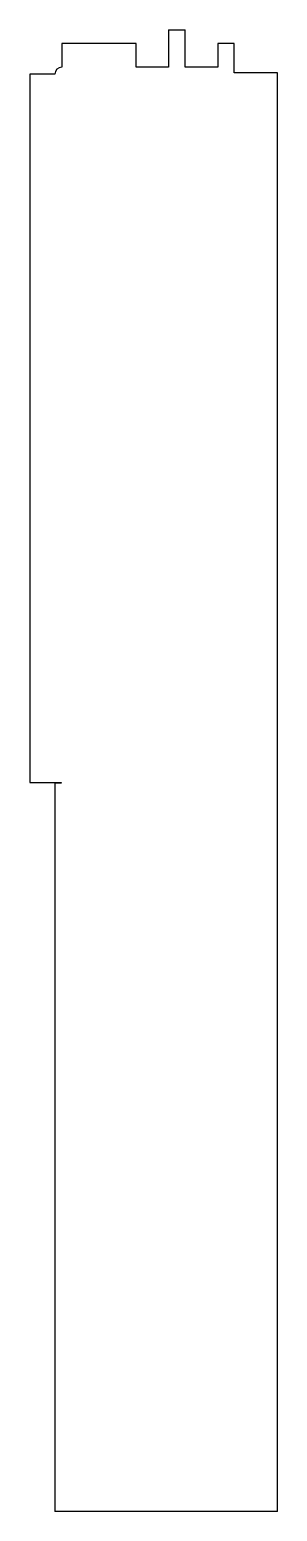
# Model space of a CAD drawing. Header units: millimetres. Extents: x -115 to 65, y 0 to 1077.
import ezdxf

# ---------------------------------------------------------------- set-up
doc = ezdxf.new("R2010")
doc.units = ezdxf.units.MM

msp = doc.modelspace()

# ---------------------------------------------------------------- linework, layer by layer
at = {"color": 7, "linetype": 'Continuous', "lineweight": 25}
for p, q in [((-14.3, 1077.3), (-14.3, 1050)), ((-14.3, 1077.3), (-2.3, 1077.3)), ((-2.3, 1050), (-2.3, 1077.3)), ((-92, 1067.3), (-92, 1050)), ((-38, 1067.3), (-92, 1067.3)), ((-38, 1050), (-38, 1067.3)), ((21.4, 1067.3), (21.4, 1050)), ((33.4, 1067.3), (21.4, 1067.3)), ((33.4, 1046), (33.4, 1067.3)), ((-14.3, 1050), (-38, 1050)), ((21.4, 1050), (-2.3, 1050)), ((64.7, 1046), (33.4, 1046)), ((64.7, 0), (64.7, 1046)), ((-115.3, 1045), (-115.3, 530)), ((-97, 1045), (-115.3, 1045)), ((-115.3, 530), (-92.5, 530)), ((-97, 529.5), (-97, 0)), ((-92.5, 529.5), (-97, 529.5)), ((-92.5, 530), (-92.5, 529.5)), ((64.7, 0), (-97, 0))]:
    msp.add_line(p, q, dxfattribs=at)
msp.add_arc((-92, 1045), 5, 90, 180, dxfattribs=at)

doc.saveas('drawing.dxf')
